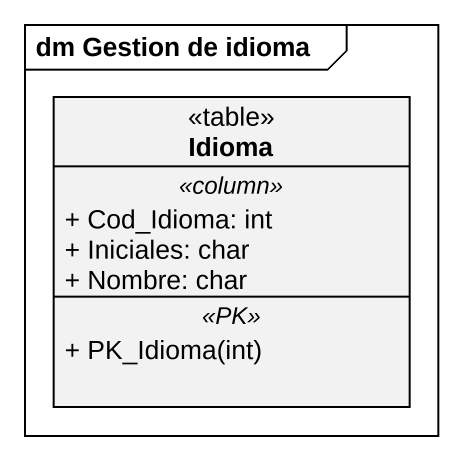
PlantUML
@startuml
mainframe dm Gestion de idioma
hide circle
hide empty members
skinparam classAttributeIconSize 0
class Idioma <<table>> {
  .. <<column>> ..
  + Cod_Idioma: int
  + Iniciales: char
  + Nombre: char
  .. <<PK>> ..
  + PK_Idioma(int)
}
@enduml
